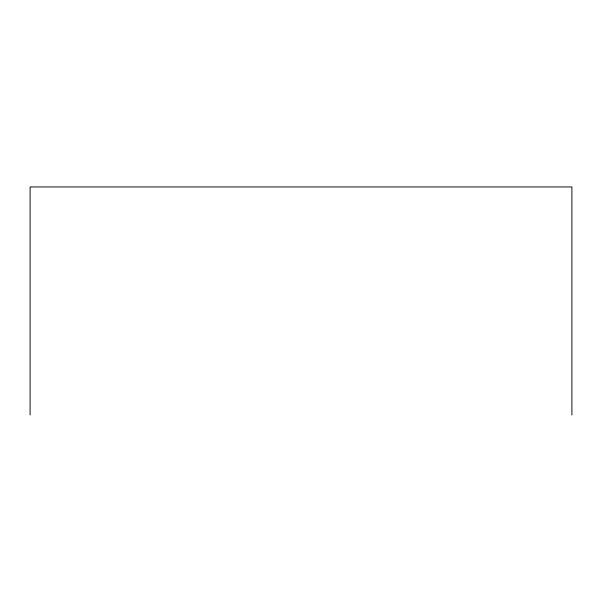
<?xml version="1.0" encoding="UTF-8"?>
<svg xmlns="http://www.w3.org/2000/svg" width="602" height="602" viewBox="0 0 602 602"><rect width="100%" height="100%" fill="white"/><g stroke="black" fill="none" stroke-linecap="round" stroke-linejoin="round"><path stroke-width="0.9" d="M571.9 415.056L571.9 186.944L30.1 186.944L30.1 415.056"/></g></svg>
